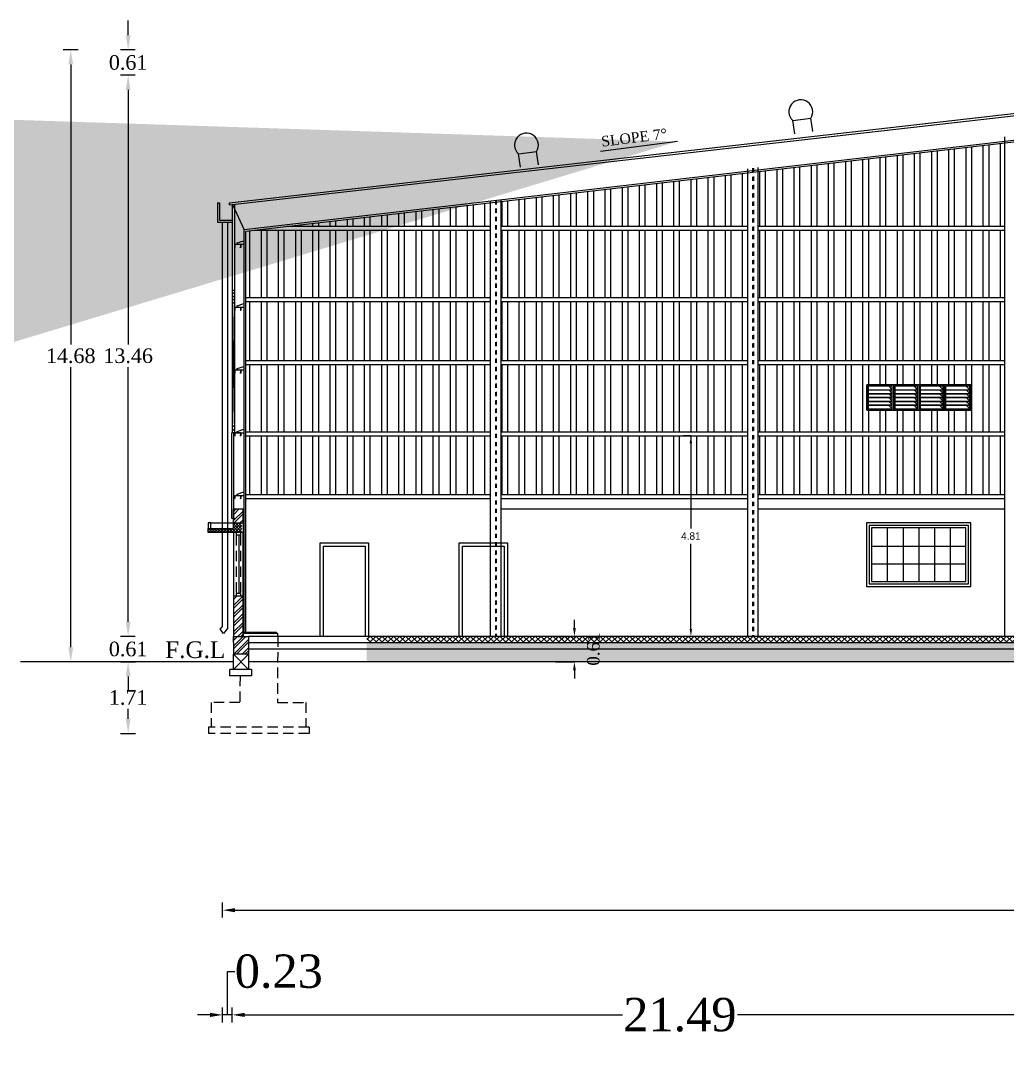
# Model space of a CAD drawing. Header units: metres. Extents: x -80702 to -80622, y -97322 to -97193.
# Drawn here: x -80699.18 to -80675.5, y -97251.42 to -97226.65 of the extents above; entities that cross this region are included whole.
import ezdxf

# ---------------------------------------------------------------- set-up
doc = ezdxf.new("R2010")
doc.units = ezdxf.units.M
doc.header["$MEASUREMENT"] = 0
doc.header["$PDMODE"] = 3
doc.header["$PDSIZE"] = -0.7
for name, pattern in [('1', [0]), ('BOUND', [8, 5, -1, 0, -1, 0, -1]), ('Dashed', [0.75, 0.5, -0.25]), ('HIDDEN', [0.375, 0.25, -0.125])]:
    doc.linetypes.add(name, pattern=pattern)
doc.layers.add('BLK_1_FLR_0_REGULAR_ROOM', color=4, linetype='1')
doc.layers.add('BLK_1_PLINTH_HEIGHT', color=7, linetype='1')
doc.styles.add('ANAND', font='times.ttf')
doc.styles.add('NOS.', font='times.ttf')
doc.styles.add('RS', font='romans.shx')
doc.styles.add('style2', font='romantic.ttf')
doc.styles.add('TIMES NEW ROMAN', font='times.ttf')
doc.dimstyles.new('Dim - 125', dxfattribs={"dimscale": 125, "dimtxt": 2, "dimasz": 2, "dimexe": 1, "dimexo": 1, "dimgap": 1, "dimtad": 1, "dimdec": 0, "dimrnd": 5, "dimzin": 3, "dimdsep": 46, "dimtxsty": 'RS', "dimcen": 0, "dimclrd": 1, "dimclre": 1, "dimclrt": 7, "dimadec": 0, "dimazin": 0, "dimtm": 1e-09, "dimtfac": 1, "dimtdec": 0, "dimtofl": 0, "dimtmove": 2, "dimatfit": 3, "dimfxl": 0, "dimtolj": 1, "dimtzin": 3, "dimlwd": 5, "dimlwe": 5, "dimarcsym": 0})
doc.dimstyles.get("Standard").update_dxf_attribs({"dimtxt": 0.18, "dimasz": 0.18, "dimexe": 0.18, "dimexo": 0.18, "dimgap": 0.09, "dimtad": 0, "dimtih": 1, "dimtoh": 1, "dimzin": 0, "dimdsep": 46, "dimtxsty": 'Standard', "dimcen": 0.09, "dimadec": 0, "dimazin": 0, "dimtfac": 1, "dimtofl": 0, "dimtmove": 0, "dimatfit": 3, "dimfxl": 0, "dimtolj": 1, "dimtzin": 0, "dimarcsym": 0})
doc.dimstyles.new('style overrides', dxfattribs={"dimtxt": 0.3, "dimasz": 0.3, "dimexe": 0.18, "dimexo": 0.0625, "dimgap": 0.09, "dimtad": 0, "dimtih": 1, "dimtoh": 1, "dimzin": 0, "dimdsep": 46, "dimtxsty": 'Standard', "dimcen": 0.09, "dimadec": 0, "dimazin": 0, "dimtfac": 1, "dimtofl": 0, "dimtmove": 1, "dimatfit": 3, "dimfxl": 0, "dimtolj": 1, "dimtzin": 0, "dimarcsym": 0})
pattern_1 = [(90, (0.2596, -20.17312), (-0.4125, 0), []), (90, (0.3971, -20.03562), (-0.4125, 0), [])]

# ---------------------------------------------------------------- blocks, each defined once
blk = doc.blocks.new('*D8')
at = {"layer": 'BLK_1_PLINTH_HEIGHT', "color": 0, "linetype": '1', "lineweight": -2}
for p, q in [((-80685.89, -97241.222), (-80685.89, -97241.022)), ((-80686.345, -97241.422), (-80685.89, -97241.422)), ((-80686.345, -97242.032), (-80685.89, -97242.032)), ((-80685.89, -97242.232), (-80685.89, -97242.432))]:
    blk.add_line(p, q, dxfattribs=at)
for points in [[(-80685.923, -97241.222), (-80685.857, -97241.222), (-80685.89, -97241.422)], [(-80685.923, -97242.232), (-80685.857, -97242.232), (-80685.89, -97242.032)]]:
    blk.add_solid(points, dxfattribs=at)
at = {"layer": 'Defpoints', "color": 0, "linetype": '1', "lineweight": -2}
for p in [(-80686.345, -97241.422), (-80686.345, -97242.032), (-80685.89, -97242.032)]:
    blk.add_point(p, dxfattribs=at)
at = {"layer": 'BLK_1_PLINTH_HEIGHT', "color": 0, "linetype": '1', "lineweight": -2, "insert": (-80685.435, -97241.727), "char_height": 0.3, "attachment_point": 5, "rotation": 89.999, "style": 'style2'}
blk.add_mtext('\\A1;0.61', dxfattribs=at)
blk = doc.blocks.new('*D9')
at = {"layer": 'BLK_1_FLR_0_REGULAR_ROOM', "color": 0, "linetype": '1', "lineweight": -2}
for p, q in [((-80683.095, -97236.612), (-80683.275, -97236.612)), ((-80683.095, -97236.792), (-80683.095, -97238.835)), ((-80683.095, -97241.242), (-80683.095, -97239.199)), ((-80683.095, -97241.422), (-80683.275, -97241.422))]:
    blk.add_line(p, q, dxfattribs=at)
for points in [[(-80683.125, -97236.792), (-80683.065, -97236.792), (-80683.095, -97236.612)], [(-80683.125, -97241.242), (-80683.065, -97241.242), (-80683.095, -97241.422)]]:
    blk.add_solid(points, dxfattribs=at)
at = {"layer": 'Defpoints', "color": 0, "linetype": '1', "lineweight": -2}
for p in [(-80683.095, -97236.612), (-80683.095, -97241.422), (-80683.095, -97241.422)]:
    blk.add_point(p, dxfattribs=at)
at = {"layer": 'BLK_1_FLR_0_REGULAR_ROOM', "color": 0, "linetype": '1', "lineweight": -2, "insert": (-80683.095, -97239.017), "char_height": 0.18, "attachment_point": 5}
blk.add_mtext('\\A1;4.81', dxfattribs=at)
blk = doc.blocks.new('*D17')
at = {"color": 0, "linetype": '1', "lineweight": -2}
for p, q in [((-80694.218, -97250.5), (-80694.218, -97249.459)), ((-80694.218, -97249.459), (-80694.038, -97249.459)), ((-80694.333, -97250.68), (-80694.333, -97250.32)), ((-80694.633, -97250.5), (-80694.933, -97250.5)), ((-80694.103, -97250.5), (-80694.333, -97250.5)), ((-80693.803, -97250.5), (-80693.503, -97250.5))]:
    blk.add_line(p, q, dxfattribs=at)
at = {"color": 0, "linetype": 'BOUND', "lineweight": -2}
blk.add_line((-80694.103, -97250.68), (-80694.103, -97250.32), dxfattribs=at)
at = {"color": 0, "linetype": '1', "lineweight": -2}
for points in [[(-80694.633, -97250.45), (-80694.633, -97250.55), (-80694.333, -97250.5)], [(-80693.803, -97250.45), (-80693.803, -97250.55), (-80694.103, -97250.5)]]:
    blk.add_solid(points, dxfattribs=at)
at = {"layer": 'Defpoints', "color": 0, "linetype": '1', "lineweight": -2}
for p in [(-80694.333, -97250.5), (-80694.333, -97251.422), (-80694.103, -97251.422)]:
    blk.add_point(p, dxfattribs=at)
at = {"color": 0, "linetype": '1', "lineweight": -2, "insert": (-80692.985, -97249.459), "char_height": 0.8, "attachment_point": 5, "style": 'TIMES NEW ROMAN'}
blk.add_mtext('\\A1;0.23', dxfattribs=at)
blk = doc.blocks.new('*D21')
at = {"color": 0, "linetype": '1', "lineweight": -2}
for p, q in [((-80694.103, -97250.5), (-80694.103, -97250.32)), ((-80693.803, -97250.5), (-80684.74, -97250.5)), ((-80672.915, -97250.5), (-80681.978, -97250.5))]:
    blk.add_line(p, q, dxfattribs=at)
at = {"color": 0, "linetype": 'BOUND', "lineweight": -2}
blk.add_line((-80672.615, -97250.5), (-80672.615, -97250.32), dxfattribs=at)
at = {"color": 0, "linetype": '1', "lineweight": -2}
for points in [[(-80693.803, -97250.45), (-80693.803, -97250.55), (-80694.103, -97250.5)], [(-80672.915, -97250.45), (-80672.915, -97250.55), (-80672.615, -97250.5)]]:
    blk.add_solid(points, dxfattribs=at)
at = {"layer": 'Defpoints', "color": 0, "linetype": '1', "lineweight": -2}
for p in [(-80694.103, -97250.5), (-80694.103, -97250.5), (-80672.615, -97250.5)]:
    blk.add_point(p, dxfattribs=at)
at = {"color": 0, "linetype": '1', "lineweight": -2, "insert": (-80683.359, -97250.5), "char_height": 0.8, "attachment_point": 5, "style": 'TIMES NEW ROMAN'}
blk.add_mtext('\\A1;21.49', dxfattribs=at)
blk = doc.blocks.new('*D22')
at = {"color": 0, "linetype": 'BOUND', "lineweight": -2}
blk.add_line((-80694.333, -97248.168), (-80694.333, -97247.808), dxfattribs=at)
at = {"color": 0, "linetype": '1', "lineweight": -2}
for p, q in [((-80694.033, -97247.988), (-80663.393, -97247.988)), ((-80630.016, -97247.988), (-80660.655, -97247.988)), ((-80629.716, -97248.168), (-80629.716, -97247.808))]:
    blk.add_line(p, q, dxfattribs=at)
for points in [[(-80694.033, -97247.938), (-80694.033, -97248.038), (-80694.333, -97247.988)], [(-80630.016, -97247.938), (-80630.016, -97248.038), (-80629.716, -97247.988)]]:
    blk.add_solid(points, dxfattribs=at)
at = {"layer": 'Defpoints', "color": 0, "linetype": '1', "lineweight": -2}
for p in [(-80629.716, -97247.988), (-80694.333, -97249.789), (-80629.716, -97249.789)]:
    blk.add_point(p, dxfattribs=at)
at = {"color": 0, "linetype": '1', "lineweight": -2, "insert": (-80662.024, -97247.988), "char_height": 0.8, "attachment_point": 5, "style": 'TIMES NEW ROMAN'}
blk.add_mtext('\\A1;64.62', dxfattribs=at)
blk = doc.blocks.new('A$C35900F5C')
at = {"lineweight": -2}
for p, q in [((-225, -75), (-225, 0)), ((-225, 0), (-10, 0)), ((-75, -75), (-75, 0)), ((-225, -75), (-210, -75)), ((-219, -12), (-219, -66)), ((-210, -69), (-216, -69)), ((-87, -6), (-213, -6)), ((-210, -75), (-210, -69)), ((-90, -75), (-90, -69)), ((-90, -69), (-84, -69)), ((-75, -75), (-90, -75)), ((-81, -66), (-81, -12)), ((-75, 0), (-75, -75))]:
    blk.add_line(p, q, dxfattribs=at)
for p, q in [((-162, 33), (-8, 85)), ((-162, 8), (-162, 33)), ((-8, 85), (-8, 85))]:
    blk.add_line(p, q)
at = {"ltscale": 40}
blk.add_line((-162, 8), (-138, 8), dxfattribs=at)
at = {"lineweight": -2}
for centre, radius, start, end in [((-213, -12), 6, 90, 180), ((-216, -66), 3, 180, 270), ((-87, -12), 6, 0, 90), ((-84, -66), 3, 270, 0)]:
    blk.add_arc(centre, radius, start, end, dxfattribs=at)
blk = doc.blocks.new('*D23')
at = {"color": 0, "linetype": '1', "lineweight": -2}
for p, q in [((-80696.601, -97241.072), (-80696.601, -97240.722)), ((-80696.431, -97241.422), (-80696.781, -97241.422)), ((-80696.601, -97242.383), (-80696.601, -97242.733))]:
    blk.add_line(p, q, dxfattribs=at)
at = {"color": 0, "linetype": 'BOUND', "lineweight": -2}
blk.add_line((-80696.431, -97242.033), (-80696.781, -97242.033), dxfattribs=at)
at = {"color": 0, "linetype": '1', "lineweight": -2}
for points in [[(-80696.659, -97241.072), (-80696.543, -97241.072), (-80696.601, -97241.422)], [(-80696.659, -97242.383), (-80696.543, -97242.383), (-80696.601, -97242.033)]]:
    blk.add_solid(points, dxfattribs=at)
at = {"layer": 'Defpoints', "color": 0, "linetype": '1', "lineweight": -2}
for p in [(-80696.601, -97241.422), (-80696.369, -97241.422), (-80696.369, -97242.033)]:
    blk.add_point(p, dxfattribs=at)
at = {"color": 0, "linetype": '1', "lineweight": -2, "insert": (-80696.601, -97241.727), "char_height": 0.35, "attachment_point": 5, "style": 'TIMES NEW ROMAN'}
blk.add_mtext('\\A1;0.61', dxfattribs=at)
blk = doc.blocks.new('*D24')
at = {"color": 0, "linetype": 'BOUND', "lineweight": -2}
blk.add_line((-80696.781, -97242.033), (-80696.421, -97242.033), dxfattribs=at)
at = {"color": 0, "linetype": '1', "lineweight": -2}
for p, q in [((-80696.601, -97242.383), (-80696.601, -97242.622)), ((-80696.601, -97243.397), (-80696.601, -97243.159)), ((-80696.781, -97243.747), (-80696.421, -97243.747))]:
    blk.add_line(p, q, dxfattribs=at)
for points in [[(-80696.659, -97242.383), (-80696.543, -97242.383), (-80696.601, -97242.033)], [(-80696.659, -97243.397), (-80696.543, -97243.397), (-80696.601, -97243.747)]]:
    blk.add_solid(points, dxfattribs=at)
at = {"layer": 'Defpoints', "color": 0, "linetype": '1', "lineweight": -2}
for p in [(-80696.948, -97242.033), (-80696.948, -97243.747), (-80696.601, -97243.747)]:
    blk.add_point(p, dxfattribs=at)
at = {"color": 0, "linetype": '1', "lineweight": -2, "insert": (-80696.601, -97242.89), "char_height": 0.35, "attachment_point": 5, "style": 'TIMES NEW ROMAN'}
blk.add_mtext('\\A1;1.71', dxfattribs=at)
blk = doc.blocks.new('*D25')
at = {"color": 0, "linetype": '1', "lineweight": -2}
for p, q in [((-80696.431, -97227.965), (-80696.781, -97227.965)), ((-80696.601, -97228.315), (-80696.601, -97234.425)), ((-80696.601, -97241.072), (-80696.601, -97234.962))]:
    blk.add_line(p, q, dxfattribs=at)
at = {"color": 0, "linetype": 'BOUND', "lineweight": -2}
blk.add_line((-80696.431, -97241.422), (-80696.781, -97241.422), dxfattribs=at)
at = {"color": 0, "linetype": '1', "lineweight": -2}
for points in [[(-80696.659, -97228.315), (-80696.543, -97228.315), (-80696.601, -97227.965)], [(-80696.659, -97241.072), (-80696.543, -97241.072), (-80696.601, -97241.422)]]:
    blk.add_solid(points, dxfattribs=at)
at = {"layer": 'Defpoints', "color": 0, "linetype": '1', "lineweight": -2}
for p in [(-80696.601, -97227.965), (-80696.368, -97227.965), (-80696.368, -97241.422)]:
    blk.add_point(p, dxfattribs=at)
at = {"color": 0, "linetype": '1', "lineweight": -2, "insert": (-80696.601, -97234.693), "char_height": 0.35, "attachment_point": 5, "style": 'TIMES NEW ROMAN'}
blk.add_mtext('\\A1;13.46', dxfattribs=at)
blk = doc.blocks.new('*D26')
at = {"color": 0, "linetype": '1', "lineweight": -2}
for p, q in [((-80696.601, -97227.004), (-80696.601, -97226.654)), ((-80696.431, -97227.354), (-80696.781, -97227.354)), ((-80696.601, -97228.315), (-80696.601, -97228.665))]:
    blk.add_line(p, q, dxfattribs=at)
at = {"color": 0, "linetype": 'BOUND', "lineweight": -2}
blk.add_line((-80696.431, -97227.965), (-80696.781, -97227.965), dxfattribs=at)
at = {"color": 0, "linetype": '1', "lineweight": -2}
for points in [[(-80696.659, -97227.004), (-80696.543, -97227.004), (-80696.601, -97227.354)], [(-80696.659, -97228.315), (-80696.543, -97228.315), (-80696.601, -97227.965)]]:
    blk.add_solid(points, dxfattribs=at)
at = {"layer": 'Defpoints', "color": 0, "linetype": '1', "lineweight": -2}
for p in [(-80696.601, -97227.354), (-80696.369, -97227.354), (-80696.369, -97227.965)]:
    blk.add_point(p, dxfattribs=at)
at = {"color": 0, "linetype": '1', "lineweight": -2, "insert": (-80696.601, -97227.66), "char_height": 0.35, "attachment_point": 5, "style": 'TIMES NEW ROMAN'}
blk.add_mtext('\\A1;0.61', dxfattribs=at)
blk = doc.blocks.new('*D27')
at = {"color": 0, "linetype": '1', "lineweight": -2}
for p, q in [((-80697.799, -97227.355), (-80698.159, -97227.355)), ((-80697.979, -97227.705), (-80697.979, -97234.425)), ((-80697.979, -97241.683), (-80697.979, -97234.962))]:
    blk.add_line(p, q, dxfattribs=at)
at = {"color": 0, "linetype": 'BOUND', "lineweight": -2}
blk.add_line((-80697.799, -97242.033), (-80698.159, -97242.033), dxfattribs=at)
at = {"color": 0, "linetype": '1', "lineweight": -2}
for points in [[(-80698.037, -97227.705), (-80697.921, -97227.705), (-80697.979, -97227.355)], [(-80698.037, -97241.683), (-80697.921, -97241.683), (-80697.979, -97242.033)]]:
    blk.add_solid(points, dxfattribs=at)
at = {"layer": 'Defpoints', "color": 0, "linetype": '1', "lineweight": -2}
for p in [(-80697.979, -97227.355), (-80697.704, -97227.355), (-80697.704, -97242.033)]:
    blk.add_point(p, dxfattribs=at)
at = {"color": 0, "linetype": '1', "lineweight": -2, "insert": (-80697.979, -97234.694), "char_height": 0.35, "attachment_point": 5, "style": 'TIMES NEW ROMAN'}
blk.add_mtext('\\A1;14.68', dxfattribs=at)

msp = doc.modelspace()

# ---------------------------------------------------------------- hatches: boundary and pattern name
at = {"linetype": '1', "lineweight": -2}
h = msp.add_hatch(dxfattribs=at)
h.set_pattern_fill('ANSI32', color=0, scale=1.1, angle=45)
h.set_pattern_definition(pattern_1)
h.paths.add_polyline_path([(-80681.729, -97234.801), (-80681.729, -97233.393), (-80687.651, -97233.393), (-80687.651, -97234.801)])
h.paths.add_polyline_path([(-80681.729, -97233.296), (-80681.729, -97231.68), (-80687.651, -97231.68), (-80687.651, -97233.296)])
h.paths.add_polyline_path([(-80681.729, -97231.582), (-80681.729, -97230.31), (-80687.651, -97230.997), (-80687.651, -97231.582)])
h.paths.add_polyline_path([(-80687.901, -97231.582), (-80687.901, -97231.026), (-80692.703, -97231.582)])
h.paths.add_polyline_path([(-80687.901, -97234.801), (-80687.901, -97233.393), (-80693.776, -97233.393), (-80693.776, -97234.801)])
h.paths.add_polyline_path([(-80687.901, -97236.514), (-80687.901, -97234.898), (-80693.776, -97234.898), (-80693.776, -97236.514)])
h.paths.add_polyline_path([(-80693.776, -97236.612), (-80693.776, -97238.019), (-80687.901, -97238.019), (-80687.901, -97236.612)])
h.paths.add_polyline_path([(-80681.729, -97238.019), (-80681.729, -97236.612), (-80687.651, -97236.612), (-80687.651, -97238.019)])
h.paths.add_polyline_path([(-80681.729, -97236.514), (-80681.729, -97234.898), (-80687.651, -97234.898), (-80687.651, -97236.514)])
h.paths.add_polyline_path([(-80675.557, -97234.801), (-80675.557, -97233.393), (-80681.479, -97233.393), (-80681.479, -97234.801)])
h.paths.add_polyline_path([(-80681.479, -97231.68), (-80681.479, -97233.296), (-80675.557, -97233.296), (-80675.557, -97231.68)])
h.paths.add_polyline_path([(-80675.557, -97231.582), (-80675.557, -97229.595), (-80681.479, -97230.281), (-80681.479, -97231.582)])
h.paths.add_polyline_path([(-80675.557, -97238.019), (-80675.557, -97236.612), (-80681.479, -97236.612), (-80681.479, -97238.019)])
h.paths.add_polyline_path([(-80675.307, -97234.898), (-80675.307, -97236.514), (-80669.385, -97236.514), (-80669.385, -97234.898)])
h.paths.add_polyline_path([(-80673.634, -97235.389), (-80671.134, -97235.389), (-80671.134, -97235.999), (-80673.634, -97235.999)], flags=16)
h.paths.add_polyline_path([(-80673.634, -97235.389), (-80671.774, -97235.389), (-80671.774, -97235.999), (-80673.634, -97235.999)], flags=0)
h.paths.add_polyline_path([(-80673.603, -97235.419), (-80673.024, -97235.419), (-80673.024, -97235.968), (-80673.603, -97235.968)], flags=0)
h.paths.add_polyline_path([(-80672.963, -97235.419), (-80672.414, -97235.419), (-80672.414, -97235.968), (-80672.963, -97235.968)], flags=0)
h.paths.add_polyline_path([(-80672.353, -97235.419), (-80671.804, -97235.419), (-80671.804, -97235.968), (-80672.353, -97235.968)], flags=0)
h.paths.add_polyline_path([(-80671.743, -97235.419), (-80671.165, -97235.419), (-80671.165, -97235.968), (-80671.743, -97235.968)], flags=0)
h.paths.add_polyline_path([(-80675.307, -97234.801), (-80669.385, -97234.801), (-80669.385, -97233.393), (-80675.307, -97233.393)])
h.paths.add_polyline_path([(-80675.307, -97231.68), (-80675.307, -97233.296), (-80669.385, -97233.296), (-80669.385, -97231.68)])
h.paths.add_polyline_path([(-80675.307, -97229.967), (-80675.307, -97231.582), (-80669.385, -97231.582), (-80669.385, -97229.967)])
h.paths.add_polyline_path([(-80675.307, -97229.566), (-80675.307, -97229.869), (-80669.385, -97229.869), (-80669.385, -97228.879)])
h.paths.add_polyline_path([(-80675.307, -97236.612), (-80675.307, -97238.019), (-80669.385, -97238.019), (-80669.385, -97236.612)])
h = msp.add_hatch(dxfattribs=at)
h.set_pattern_fill('ANSI32', color=0, scale=1.1, angle=45)
h.set_pattern_definition(pattern_1)
h.paths.add_polyline_path([(-80687.901, -97233.296), (-80687.901, -97231.68), (-80693.544, -97231.68), (-80693.776, -97231.707), (-80693.776, -97233.296)])
h = msp.add_hatch(dxfattribs=at)
h.set_pattern_fill('ANSI32', color=0, scale=1.1, angle=45)
h.set_pattern_definition(pattern_1)
h.paths.add_polyline_path([(-80675.557, -97236.514), (-80675.557, -97234.898), (-80681.479, -97234.898), (-80681.479, -97236.514)])
h.paths.add_polyline_path([(-80678.874, -97235.389), (-80676.374, -97235.389), (-80676.374, -97235.999), (-80678.874, -97235.999)], flags=16)
h.paths.add_polyline_path([(-80678.874, -97235.389), (-80677.014, -97235.389), (-80677.014, -97235.999), (-80678.874, -97235.999)], flags=0)
h.paths.add_polyline_path([(-80678.843, -97235.419), (-80678.264, -97235.419), (-80678.264, -97235.968), (-80678.843, -97235.968)], flags=0)
h.paths.add_polyline_path([(-80678.203, -97235.419), (-80677.654, -97235.419), (-80677.654, -97235.968), (-80678.203, -97235.968)], flags=0)
h.paths.add_polyline_path([(-80677.593, -97235.419), (-80677.044, -97235.419), (-80677.044, -97235.968), (-80677.593, -97235.968)], flags=0)
h.paths.add_polyline_path([(-80676.983, -97235.419), (-80676.404, -97235.419), (-80676.404, -97235.968), (-80676.983, -97235.968)], flags=0)
h = msp.add_hatch()
h.set_pattern_fill('ANSI32', color=0, scale=0.4)
h.set_pattern_definition([(45, (-83146.90694, -93977.91385), (-0.106066017, 0.106066017), []), (45, (-83146.83623, -93977.91385), (-0.106066017, 0.106066017), [])])
h.paths.add_polyline_path([(-80694.074, -97238.372), (-80694.074, -97238.702), (-80693.844, -97238.702), (-80693.844, -97238.372)])
at = {"ltscale": 0.5}
h = msp.add_hatch(dxfattribs=at)
h.set_pattern_fill('ANSI37', color=0, scale=0.4)
h.set_pattern_definition([(45, (-92537.88582, -98239.57816), (-0.03535533906, 0.03535533906), []), (135, (-92537.88582, -98239.57816), (-0.03535533906, -0.03535533906), [])])
h.paths.add_polyline_path([(-80694.074, -97238.702), (-80694.074, -97238.832), (-80694.684, -97238.832), (-80694.684, -97238.932), (-80693.874, -97238.932), (-80693.874, -97238.702)])
h = msp.add_hatch()
h.set_pattern_fill('ANSI32', color=0, scale=0.4)
h.set_pattern_definition([(45, (-82341.22927, -97050.77143), (-0.106066017, 0.106066017), []), (45, (-82341.15856, -97050.77143), (-0.106066017, 0.106066017), [])])
h.paths.add_polyline_path([(-80693.844, -97240.457), (-80694.074, -97240.457), (-80694.074, -97241.422), (-80693.844, -97241.422)])
h = msp.add_hatch()
h.set_pattern_fill('ANSI32', color=0, scale=0.015, style=0)
h.set_pattern_definition([(45, (-83171.34999, -95656.5983), (-0.1010278814, 0.1010278814), []), (45, (-83171.28264, -95656.5983), (-0.1010278814, 0.1010278814), [])])
h.paths.add_polyline_path([(-80694.074, -97241.422), (-80693.715, -97241.422), (-80693.715, -97241.85), (-80694.074, -97241.85)])
h = msp.add_hatch()
h.set_pattern_fill('AR-CONC', color=0, scale=0.03, style=0)
h.set_pattern_definition([(50, (2.39492, -20.17312), (0.2151780548, -0.0188256405), [0.0225, -0.24750000002]), (355, (2.39492, -20.17312), (-0.0416254001, 0.22565764013), [0.018, -0.198]), (100.45144446, (2.41285, -20.1747), (0.17355265403, 0.2068319973), [0.0191220576, -0.2103426336]), (46.1842, (2.39492, -20.11312), (0.3201723992, -0.04965578424), [0.03375, -0.37125]), (96.6356355, (2.4216, -20.11726), (0.2803985837, 0.29223558026), [0.0286831026, -0.315514128]), (351.184164, (2.3949, -20.11312), (0.2803985835, 0.2922355801), [0.027, -0.2970000003]), (21, (2.42492, -20.12812), (0.17907211565, -0.1207856672), [0.0225, -0.24750000002]), (326, (2.42492, -20.12812), (0.0729945996, 0.21754501353), [0.018, -0.198]), (71.45144474, (2.43984, -20.13819), (0.25206671304, 0.09675934585), [0.019122057, -0.2103426336]), (37.5, (2.39492, -20.17312), (0.003647956595, 0.099868156157), [0, -0.19560000002, 0, -0.20100000002, 0, -0.19875000002]), (7.5, (2.39492, -20.17312), (0.07892086124, 0.11832351357), [0, -0.11460000001, 0, -0.19110000002, 0, -0.07575000001]), (327.5, (2.32802, -20.17312), (0.160146730864, -0.00676646152), [0, -0.075, 0, -0.23400000002, 0, -0.31050000002]), (317.5, (2.29802, -20.17312), (0.17495585082, 0.0300314947), [0, -0.0975, 0, -0.15540000001, 0, -0.22050000002])])
h.paths.add_polyline_path([(-80627.939, -97241.572), (-80690.874, -97241.572), (-80690.875, -97241.722), (-80627.939, -97241.722), (-80627.939, -97241.647)])
h = msp.add_hatch()
h.set_pattern_fill('ANSI37', color=0, scale=0.8, style=0)
h.set_pattern_definition([(45, (2.39492, -20.17312), (-0.070710678124, 0.070710678124), []), (135, (2.39492, -20.17312), (-0.070710678124, -0.070710678124), [])])
h.paths.add_polyline_path([(-80627.939, -97241.422), (-80690.873, -97241.422), (-80690.874, -97241.572), (-80627.939, -97241.572), (-80627.939, -97241.497)])
h = msp.add_hatch()
h.set_pattern_fill('AR-SAND', color=0, scale=0.1, style=0)
h.set_pattern_definition([(37.5, (2.39492, -20.17312), (-0.00629933581, 0.19268237692), [0, -0.15200000001, 0, -0.17000000001, 0, -0.16250000001]), (7.5, (2.39492, -20.17312), (0.17697767054, 0.28221460655), [0, -0.082, 0, -0.13700000001, 0, -0.0525]), (327.5, (2.27192, -20.17312), (0.3114141862, 0.00056590535), [0, -0.05, 0, -0.18000000001, 0, -0.23500000002]), (317.5, (2.27192, -20.17312), (0.3006126605, 0.0877675565), [0, -0.025, 0, -0.118, 0, -0.13500000001])])
h.paths.add_polyline_path([(-80627.939, -97241.722), (-80690.875, -97241.722), (-80690.878, -97242.033), (-80627.939, -97242.034), (-80627.939, -97241.878)])

# ---------------------------------------------------------------- linework, layer by layer
at = {"color": 0}
for p, q in [((-80694.165, -97231.022), (-80661.895, -97227.351)), ((-80694.165, -97231.073), (-80661.895, -97227.401)), ((-80661.895, -97227.967), (-80693.819, -97231.668)), ((-80680.602, -97229.365), (-80680.651, -97229.049)), ((-80680.165, -97229.312), (-80680.214, -97228.993)), ((-80675.557, -97241.422), (-80675.557, -97229.443)), ((-80687.186, -97230.165), (-80687.235, -97229.85)), ((-80686.749, -97230.112), (-80686.799, -97229.793)), ((-80681.479, -97241.422), (-80681.479, -97230.179)), ((-80681.729, -97241.422), (-80681.729, -97230.21)), ((-80694.455, -97231.021), (-80694.405, -97231.021)), ((-80694.165, -97231.073), (-80694.165, -97231.022)), ((-80694.094, -97233.127), (-80694.094, -97231.064)), ((-80694.044, -97233.127), (-80694.044, -97231.059)), ((-80687.901, -97241.422), (-80687.901, -97230.977)), ((-80687.651, -97241.422), (-80687.651, -97230.946)), ((-80694.333, -97240.913), (-80694.333, -97231.486)), ((-80694.216, -97231.486), (-80694.216, -97240.913)), ((-80693.819, -97241.327), (-80693.819, -97231.668)), ((-80692.775, -97231.582), (-80687.901, -97231.582)), ((-80687.651, -97231.582), (-80681.729, -97231.582)), ((-80681.479, -97231.582), (-80675.557, -97231.582)), ((-80693.56, -97231.68), (-80687.901, -97231.68)), ((-80687.651, -97231.68), (-80681.729, -97231.68)), ((-80681.479, -97231.68), (-80675.557, -97231.68)), ((-80694.094, -97236.537), (-80694.094, -97233.127)), ((-80694.044, -97233.127), (-80694.094, -97233.127)), ((-80694.044, -97236.537), (-80694.044, -97233.127)), ((-80694.086, -97233.204), (-80694.049, -97233.168)), ((-80694.086, -97233.28), (-80694.049, -97233.244)), ((-80694.086, -97233.356), (-80694.049, -97233.32)), ((-80694.086, -97233.431), (-80694.049, -97233.395)), ((-80693.776, -97233.296), (-80687.901, -97233.296)), ((-80693.776, -97233.393), (-80687.901, -97233.393)), ((-80687.651, -97233.296), (-80681.729, -97233.296)), ((-80687.651, -97233.393), (-80681.729, -97233.393)), ((-80681.479, -97233.296), (-80675.557, -97233.296)), ((-80681.479, -97233.393), (-80675.557, -97233.393)), ((-80694.086, -97236.313), (-80694.049, -97233.471)), ((-80693.776, -97234.801), (-80687.901, -97234.801)), ((-80687.651, -97234.801), (-80681.729, -97234.801)), ((-80681.479, -97234.801), (-80675.557, -97234.801)), ((-80693.776, -97234.898), (-80687.901, -97234.898)), ((-80687.651, -97234.898), (-80681.729, -97234.898)), ((-80681.479, -97234.898), (-80675.557, -97234.898)), ((-80694.086, -97236.388), (-80694.049, -97236.352)), ((-80694.124, -97236.537), (-80694.124, -97238.597)), ((-80694.044, -97236.537), (-80694.094, -97236.537)), ((-80694.086, -97236.482), (-80694.049, -97236.446)), ((-80694.074, -97236.537), (-80694.074, -97238.597)), ((-80693.776, -97236.514), (-80687.901, -97236.514)), ((-80693.776, -97236.612), (-80687.901, -97236.612)), ((-80687.651, -97236.514), (-80681.729, -97236.514)), ((-80687.651, -97236.612), (-80681.729, -97236.612)), ((-80681.479, -97236.514), (-80675.557, -97236.514)), ((-80681.479, -97236.612), (-80675.557, -97236.612)), ((-80693.776, -97238.019), (-80687.901, -97238.019)), ((-80687.651, -97238.019), (-80681.729, -97238.019)), ((-80681.479, -97238.019), (-80675.557, -97238.019)), ((-80693.776, -97238.117), (-80687.901, -97238.117)), ((-80687.651, -97238.117), (-80681.729, -97238.117)), ((-80681.479, -97238.117), (-80675.557, -97238.117)), ((-80694.074, -97238.597), (-80694.124, -97238.597)), ((-80694.044, -97238.597), (-80694.094, -97238.597)), ((-80693.844, -97238.372), (-80694.074, -97238.372)), ((-80694.074, -97238.702), (-80694.074, -97238.372)), ((-80693.844, -97238.702), (-80693.844, -97238.372)), ((-80694.618, -97238.702), (-80694.074, -97238.702)), ((-80694.074, -97238.702), (-80693.844, -97238.702)), ((-80694.074, -97238.832), (-80694.074, -97238.702)), ((-80694.074, -97238.702), (-80693.844, -97238.702)), ((-80694.074, -97238.702), (-80693.844, -97238.702)), ((-80694.074, -97238.702), (-80693.844, -97238.702)), ((-80693.844, -97238.702), (-80693.844, -97238.932)), ((-80693.844, -97238.702), (-80693.844, -97238.932)), ((-80693.844, -97238.932), (-80694.074, -97238.932)), ((-80693.844, -97238.932), (-80694.074, -97238.932)), ((-80693.844, -97238.932), (-80694.074, -97238.932)), ((-80693.844, -97238.932), (-80694.074, -97238.932)), ((-80693.844, -97238.932), (-80694.074, -97238.932)), ((-80693.844, -97238.932), (-80694.074, -97238.932)), ((-80694.074, -97238.932), (-80694.074, -97240.457)), ((-80694.012, -97238.932), (-80694.012, -97238.995)), ((-80693.905, -97238.995), (-80694.012, -97238.995)), ((-80693.944, -97238.995), (-80693.944, -97240.393)), ((-80693.905, -97238.932), (-80693.905, -97238.995)), ((-80693.844, -97241.422), (-80693.844, -97238.932)), ((-80693.844, -97238.932), (-80693.844, -97240.457)), ((-80694.074, -97240.422), (-80694.074, -97241.497)), ((-80693.844, -97240.457), (-80694.074, -97240.457)), ((-80694.012, -97240.393), (-80694.012, -97240.457)), ((-80693.905, -97240.393), (-80694.012, -97240.393)), ((-80693.905, -97240.393), (-80693.905, -97240.457)), ((-80693.844, -97240.422), (-80693.844, -97241.422)), ((-80693.844, -97240.422), (-80693.844, -97241.422)), ((-80694.333, -97241.186), (-80694.333, -97240.913)), ((-80694.216, -97240.913), (-80694.216, -97241.234)), ((-80694.394, -97241.25), (-80694.333, -97241.186)), ((-80694.313, -97241.356), (-80694.394, -97241.25)), ((-80694.216, -97241.234), (-80694.313, -97241.356)), ((-80694.074, -97241.572), (-80694.074, -97241.422)), ((-80694.074, -97241.422), (-80693.844, -97241.422)), ((-80694.074, -97241.422), (-80693.715, -97241.422)), ((-80694.074, -97241.572), (-80694.074, -97241.85)), ((-80693.844, -97241.347), (-80693.009, -97241.347)), ((-80629.946, -97241.422), (-80693.715, -97241.422)), ((-80693.715, -97241.422), (-80693.715, -97241.85)), ((-80693.009, -97241.422), (-80693.009, -97241.347)), ((-80694.074, -97242.033), (-80699.181, -97242.033)), ((-80693.715, -97241.85), (-80694.074, -97241.85)), ((-80694.074, -97242.215), (-80694.074, -97241.85)), ((-80694.074, -97241.85), (-80693.715, -97242.215)), ((-80694.074, -97242.215), (-80693.715, -97241.85)), ((-80693.715, -97241.85), (-80693.715, -97242.215)), ((-80630.074, -97242.034), (-80693.715, -97242.033)), ((-80693.64, -97242.215), (-80694.16, -97242.215)), ((-80694.16, -97242.365), (-80694.16, -97242.215)), ((-80693.64, -97242.215), (-80693.64, -97242.365)), ((-80693.64, -97242.365), (-80694.16, -97242.365))]:
    msp.add_line(p, q, dxfattribs=at)
at = {"color": 0, "lineweight": 5}
for p, q in [((-80661.895, -97228.011), (-80693.776, -97231.707)), ((-80693.776, -97241.327), (-80693.776, -97231.707)), ((-80678.843, -97235.419), (-80678.843, -97235.968)), ((-80678.843, -97235.505), (-80678.264, -97235.505)), ((-80678.843, -97235.511), (-80678.264, -97235.511)), ((-80678.843, -97235.596), (-80678.264, -97235.596)), ((-80678.843, -97235.602), (-80678.264, -97235.602)), ((-80678.264, -97235.505), (-80678.345, -97235.419)), ((-80678.264, -97235.596), (-80678.345, -97235.511)), ((-80678.264, -97235.688), (-80678.345, -97235.602)), ((-80678.234, -97235.389), (-80678.234, -97235.999)), ((-80678.203, -97235.419), (-80678.203, -97235.968)), ((-80678.203, -97235.505), (-80677.654, -97235.505)), ((-80678.203, -97235.511), (-80677.654, -97235.511)), ((-80678.203, -97235.596), (-80677.654, -97235.596)), ((-80678.203, -97235.602), (-80677.654, -97235.602)), ((-80677.654, -97235.505), (-80677.735, -97235.419)), ((-80677.654, -97235.596), (-80677.735, -97235.511)), ((-80677.654, -97235.688), (-80677.735, -97235.602)), ((-80677.624, -97235.389), (-80677.624, -97235.999)), ((-80677.593, -97235.419), (-80677.593, -97235.968)), ((-80677.593, -97235.505), (-80677.044, -97235.505)), ((-80677.593, -97235.511), (-80677.044, -97235.511)), ((-80677.593, -97235.596), (-80677.044, -97235.596)), ((-80677.593, -97235.602), (-80677.044, -97235.602)), ((-80677.044, -97235.505), (-80677.125, -97235.419)), ((-80677.044, -97235.596), (-80677.125, -97235.511)), ((-80677.044, -97235.688), (-80677.125, -97235.602)), ((-80677.014, -97235.389), (-80677.014, -97235.999)), ((-80677.014, -97235.389), (-80677.014, -97235.999)), ((-80676.983, -97235.419), (-80676.983, -97235.968)), ((-80676.983, -97235.505), (-80676.404, -97235.505)), ((-80676.983, -97235.511), (-80676.404, -97235.511)), ((-80676.983, -97235.596), (-80676.404, -97235.596)), ((-80676.983, -97235.602), (-80676.404, -97235.602)), ((-80676.404, -97235.505), (-80676.486, -97235.419)), ((-80676.404, -97235.596), (-80676.486, -97235.511)), ((-80676.404, -97235.688), (-80676.486, -97235.602)), ((-80676.374, -97235.389), (-80676.374, -97235.999)), ((-80678.843, -97235.688), (-80678.264, -97235.688)), ((-80678.843, -97235.694), (-80678.264, -97235.694)), ((-80678.843, -97235.779), (-80678.264, -97235.779)), ((-80678.843, -97235.785), (-80678.264, -97235.785)), ((-80678.843, -97235.871), (-80678.264, -97235.871)), ((-80678.843, -97235.877), (-80678.264, -97235.877)), ((-80678.264, -97235.968), (-80678.351, -97235.877)), ((-80678.264, -97235.779), (-80678.345, -97235.694)), ((-80678.264, -97235.871), (-80678.345, -97235.785)), ((-80678.203, -97235.688), (-80677.654, -97235.688)), ((-80678.203, -97235.694), (-80677.654, -97235.694)), ((-80678.203, -97235.779), (-80677.654, -97235.779)), ((-80678.203, -97235.785), (-80677.654, -97235.785)), ((-80678.203, -97235.871), (-80677.654, -97235.871)), ((-80678.203, -97235.877), (-80677.654, -97235.877)), ((-80677.654, -97235.968), (-80677.741, -97235.877)), ((-80677.654, -97235.779), (-80677.735, -97235.694)), ((-80677.654, -97235.871), (-80677.735, -97235.785)), ((-80677.593, -97235.688), (-80677.044, -97235.688)), ((-80677.593, -97235.694), (-80677.044, -97235.694)), ((-80677.593, -97235.779), (-80677.044, -97235.779)), ((-80677.593, -97235.785), (-80677.044, -97235.785)), ((-80677.593, -97235.871), (-80677.044, -97235.871)), ((-80677.593, -97235.877), (-80677.044, -97235.877)), ((-80677.044, -97235.968), (-80677.131, -97235.877)), ((-80677.044, -97235.779), (-80677.125, -97235.694)), ((-80677.044, -97235.871), (-80677.125, -97235.785)), ((-80676.983, -97235.688), (-80676.404, -97235.688)), ((-80676.983, -97235.694), (-80676.404, -97235.694)), ((-80676.983, -97235.779), (-80676.404, -97235.779)), ((-80676.983, -97235.785), (-80676.404, -97235.785)), ((-80676.983, -97235.871), (-80676.404, -97235.871)), ((-80676.983, -97235.877), (-80676.404, -97235.877)), ((-80676.404, -97235.968), (-80676.491, -97235.877)), ((-80676.404, -97235.779), (-80676.486, -97235.694)), ((-80676.404, -97235.871), (-80676.486, -97235.785))]:
    msp.add_line(p, q, dxfattribs=at)
at = {"color": 0, "linetype": '1', "lineweight": -2}
for p, q in [((-80680.651, -97229.049), (-80680.214, -97228.993)), ((-80687.235, -97229.85), (-80686.799, -97229.793)), ((-80694.094, -97231.064), (-80693.819, -97231.668)), ((-80681.729, -97238.372), (-80687.651, -97238.372)), ((-80675.557, -97238.372), (-80681.479, -97238.372))]:
    msp.add_line(p, q, dxfattribs=at)
at = {"color": 0, "linetype": 'Dashed', "ltscale": 0.2}
for p, q in [((-80681.614, -97230.196), (-80681.614, -97241.422)), ((-80681.594, -97230.193), (-80681.594, -97241.422)), ((-80687.786, -97230.962), (-80687.786, -97241.422)), ((-80687.766, -97230.96), (-80687.766, -97241.422))]:
    msp.add_line(p, q, dxfattribs=at)
at = {"color": 0, "lineweight": -3, "ltscale": 0.2}
for p, q in [((-80678.381, -97238.822), (-80678.381, -97240.102)), ((-80678.004, -97238.822), (-80678.004, -97240.102)), ((-80677.626, -97238.822), (-80677.626, -97240.102)), ((-80677.249, -97238.822), (-80677.249, -97240.102)), ((-80676.871, -97238.822), (-80676.871, -97240.102)), ((-80678.759, -97239.255), (-80676.494, -97239.255)), ((-80678.759, -97239.679), (-80676.494, -97239.679))]:
    msp.add_line(p, q, dxfattribs=at)
at = {"color": 0, "linetype": 'HIDDEN'}
for p, q in [((-80694.012, -97238.995), (-80694.012, -97240.393)), ((-80693.905, -97238.995), (-80693.905, -97240.393))]:
    msp.add_line(p, q, dxfattribs=at)
at = {"color": 0, "linetype": 'Dashed', "ltscale": 0.5}
for p, q in [((-80693.009, -97241.422), (-80693.02, -97243.008)), ((-80693.915, -97242.365), (-80693.92, -97243.008)), ((-80693.92, -97243.008), (-80694.606, -97243.008)), ((-80694.606, -97243.008), (-80694.606, -97243.598)), ((-80693.02, -97243.008), (-80692.334, -97243.008)), ((-80692.334, -97243.008), (-80692.334, -97243.598)), ((-80692.259, -97243.598), (-80694.673, -97243.598)), ((-80694.673, -97243.598), (-80694.673, -97243.747)), ((-80692.259, -97243.747), (-80694.673, -97243.747)), ((-80692.259, -97243.598), (-80692.259, -97243.747))]:
    msp.add_line(p, q, dxfattribs=at)
at = {"color": 0}
for points in [[(-80694.455, -97231.021), (-80694.455, -97231.486), (-80694.094, -97231.486)], [(-80694.405, -97231.021), (-80694.405, -97231.436), (-80694.094, -97231.436)], [(-80694.074, -97238.932), (-80694.684, -97238.932), (-80694.684, -97238.832), (-80694.074, -97238.832)], [(-80693.715, -97241.572), (-80630.074, -97241.572)], [(-80693.715, -97241.722), (-80630.074, -97241.722)]]:
    msp.add_lwpolyline(points, dxfattribs=at)
at = {"color": 0, "lineweight": 5}
msp.add_lwpolyline([(-80677.014, -97235.389), (-80678.874, -97235.389), (-80678.874, -97235.999), (-80677.014, -97235.999)], close=True, dxfattribs=at)
at = {"color": 0}
for points in [[(-80676.374, -97235.389), (-80678.874, -97235.389), (-80678.874, -97235.999), (-80676.374, -97235.999)], [(-80694.684, -97238.832), (-80694.618, -97238.832), (-80694.618, -97238.702), (-80694.684, -97238.702)], [(-80691.994, -97239.178), (-80690.834, -97239.178), (-80690.834, -97241.422), (-80691.994, -97241.422)], [(-80691.914, -97239.258), (-80690.914, -97239.258), (-80690.914, -97241.422), (-80691.914, -97241.422)], [(-80688.654, -97239.178), (-80687.494, -97239.178), (-80687.494, -97241.422), (-80688.654, -97241.422)], [(-80688.574, -97239.258), (-80687.574, -97239.258), (-80687.574, -97241.422), (-80688.574, -97241.422)], [(-80693.844, -97241.347), (-80693.044, -97241.347), (-80693.044, -97241.327), (-80693.844, -97241.327)]]:
    msp.add_lwpolyline(points, close=True, dxfattribs=at)
at = {"color": 0, "linetype": '1', "lineweight": -2}
msp.add_lwpolyline([(-80678.874, -97235.389), (-80676.374, -97235.389), (-80676.374, -97235.999), (-80678.874, -97235.999)], close=True, dxfattribs=at)
at = {"color": 0, "lineweight": 5}
for points in [[(-80678.843, -97235.968), (-80678.264, -97235.968), (-80678.264, -97235.419), (-80678.843, -97235.419)], [(-80678.203, -97235.968), (-80677.654, -97235.968), (-80677.654, -97235.419), (-80678.203, -97235.419)], [(-80677.593, -97235.968), (-80677.044, -97235.968), (-80677.044, -97235.419), (-80677.593, -97235.419)], [(-80676.983, -97235.968), (-80676.404, -97235.968), (-80676.404, -97235.419), (-80676.983, -97235.419)]]:
    msp.add_lwpolyline(points, dxfattribs=at)
at = {"color": 0, "lineweight": -3, "ltscale": 0.2}
for points in [[(-80676.374, -97238.702), (-80678.879, -97238.702), (-80678.879, -97240.222), (-80676.374, -97240.222)], [(-80676.434, -97238.762), (-80678.819, -97238.762), (-80678.819, -97240.162), (-80676.434, -97240.162)], [(-80676.494, -97238.822), (-80678.759, -97238.822), (-80678.759, -97240.102), (-80676.494, -97240.102)]]:
    msp.add_lwpolyline(points, close=True, dxfattribs=at)
at = {"color": 0, "linetype": '1', "lineweight": -2}
for centre in [(-80680.456, -97228.839), (-80687.04, -97229.639)]:
    msp.add_arc(centre, 0.287, 327.3796, 227.2568, dxfattribs=at)

# ---------------------------------------------------------------- block references
at = {"color": 0, "xscale": 0.0010000000000791, "yscale": 0.0010000000000791, "zscale": 0.0010000000000791}
for p in [(-80693.819, -97232.018), (-80693.819, -97233.526), (-80693.819, -97235.031), (-80693.819, -97236.537), (-80693.819, -97238.042)]:
    msp.add_blockref('A$C35900F5C', p, dxfattribs=at)

# ---------------------------------------------------------------- texts
at = {"color": 0, "lineweight": -3, "style": 'ANAND'}
msp.add_text('SLOPE 7%%D', height=0.25, rotation=7.051, dxfattribs=at).set_placement((-80685.23, -97229.678))
at = {"color": 0, "insert": (-80694.991, -97241.745), "char_height": 0.4, "attachment_point": 5, "style": 'NOS.'}
msp.add_mtext('\\A1;F.G.L', dxfattribs=at)

# ---------------------------------------------------------------- dimensions: what is measured, and where the dimension line sits
at = {"color": 0, "linetype": '1', "lineweight": -2}
for p1, p2, distance, override, picture, middle in [((-80696.369, -97227.965), (-80696.369, -97227.354), 0.232, {"dimtxt": 0.35, "dimasz": 0.35, "dimtxsty": 'TIMES NEW ROMAN', "dimfxl": 0.18, "dimfxlon": 1, "dimarcsym": 1}, '*D26', (-80696.601, -97227.66)), ((-80697.704, -97242.033), (-80697.704, -97227.355), 0.275, {"dimtxt": 0.35, "dimasz": 0.35, "dimtxsty": 'TIMES NEW ROMAN', "dimfxl": 0.18, "dimfxlon": 1, "dimarcsym": 1}, '*D27', (-80697.979, -97234.694)), ((-80696.368, -97241.422), (-80696.368, -97227.965), 0.233, {"dimtxt": 0.35, "dimasz": 0.35, "dimtxsty": 'TIMES NEW ROMAN', "dimfxl": 0.18, "dimfxlon": 1, "dimarcsym": 1}, '*D25', (-80696.601, -97234.693)), ((-80696.369, -97242.033), (-80696.369, -97241.422), 0.232, {"dimtxt": 0.35, "dimasz": 0.35, "dimtxsty": 'TIMES NEW ROMAN', "dimfxl": 0.18, "dimfxlon": 1, "dimarcsym": 1}, '*D23', (-80696.601, -97241.727)), ((-80696.948, -97242.033), (-80696.948, -97243.747), 0.347, {"dimtxt": 0.35, "dimasz": 0.35, "dimtxsty": 'TIMES NEW ROMAN', "dimfxl": 0.18, "dimfxlon": 1, "dimarcsym": 1}, '*D24', (-80696.601, -97242.89)), ((-80694.333, -97249.789), (-80629.716, -97249.789), 1.802, {"dimtxt": 0.8, "dimtxsty": 'TIMES NEW ROMAN', "dimfxl": 0.18, "dimfxlon": 1, "dimarcsym": 1}, '*D22', (-80662.024, -97247.988)), ((-80694.103, -97251.422), (-80694.333, -97251.422), -0.922, {"dimtxt": 0.8, "dimtxsty": 'TIMES NEW ROMAN', "dimfxl": 0.18, "dimfxlon": 1, "dimarcsym": 1}, '*D17', (-80693.948, -97249.459)), ((-80672.615, -97250.5), (-80694.103, -97250.5), 0, {"dimtxt": 0.8, "dimtxsty": 'TIMES NEW ROMAN', "dimfxl": 0.18, "dimfxlon": 1, "dimarcsym": 1}, '*D21', (-80683.359, -97250.5))]:
    dim = msp.add_aligned_dim(p1=p1, p2=p2, distance=distance, dimstyle='style overrides', override=override, dxfattribs=at)
    dim.commit()
    dim.dimension.update_dxf_attribs({"geometry": picture, "text_midpoint": middle})
at = {"layer": 'BLK_1_FLR_0_REGULAR_ROOM', "color": 4, "linetype": '1', "lineweight": -2}
dim = msp.add_aligned_dim(p1=(-80683.095, -97236.612), p2=(-80683.095, -97241.422), distance=0, dimstyle='Standard', override={"dimfxl": 0.18, "dimfxlon": 1}, dxfattribs=at)
dim.commit()
dim.dimension.update_dxf_attribs({"geometry": '*D9', "text_midpoint": (-80683.095, -97239.017)})
at = {"layer": 'BLK_1_PLINTH_HEIGHT', "color": 7, "linetype": '1', "lineweight": -2}
dim = msp.add_linear_dim(base=(-80685.89, -97242.032), p1=(-80686.345, -97241.422), p2=(-80686.345, -97242.032), angle=269.999, dimstyle='Standard', override={"dimtxt": 0.3, "dimasz": 0.2, "dimexe": 0, "dimexo": 0, "dimgap": 0.3, "dimtad": 2, "dimtih": 0, "dimtoh": 0, "dimtxsty": 'style2', "dimatfit": 0, "dimfxl": 1.25}, dxfattribs=at)
dim.commit()
dim.dimension.update_dxf_attribs({"geometry": '*D8', "text_midpoint": (-80685.89, -97241.727), "dimtype": 161})

# ---------------------------------------------------------------- leaders
at = {"color": 0}
msp.add_leader([(-80683.417, -97229.553), (-80685.264, -97229.795)], dimstyle='Dim - 125', dxfattribs=at)

doc.saveas('drawing.dxf')
